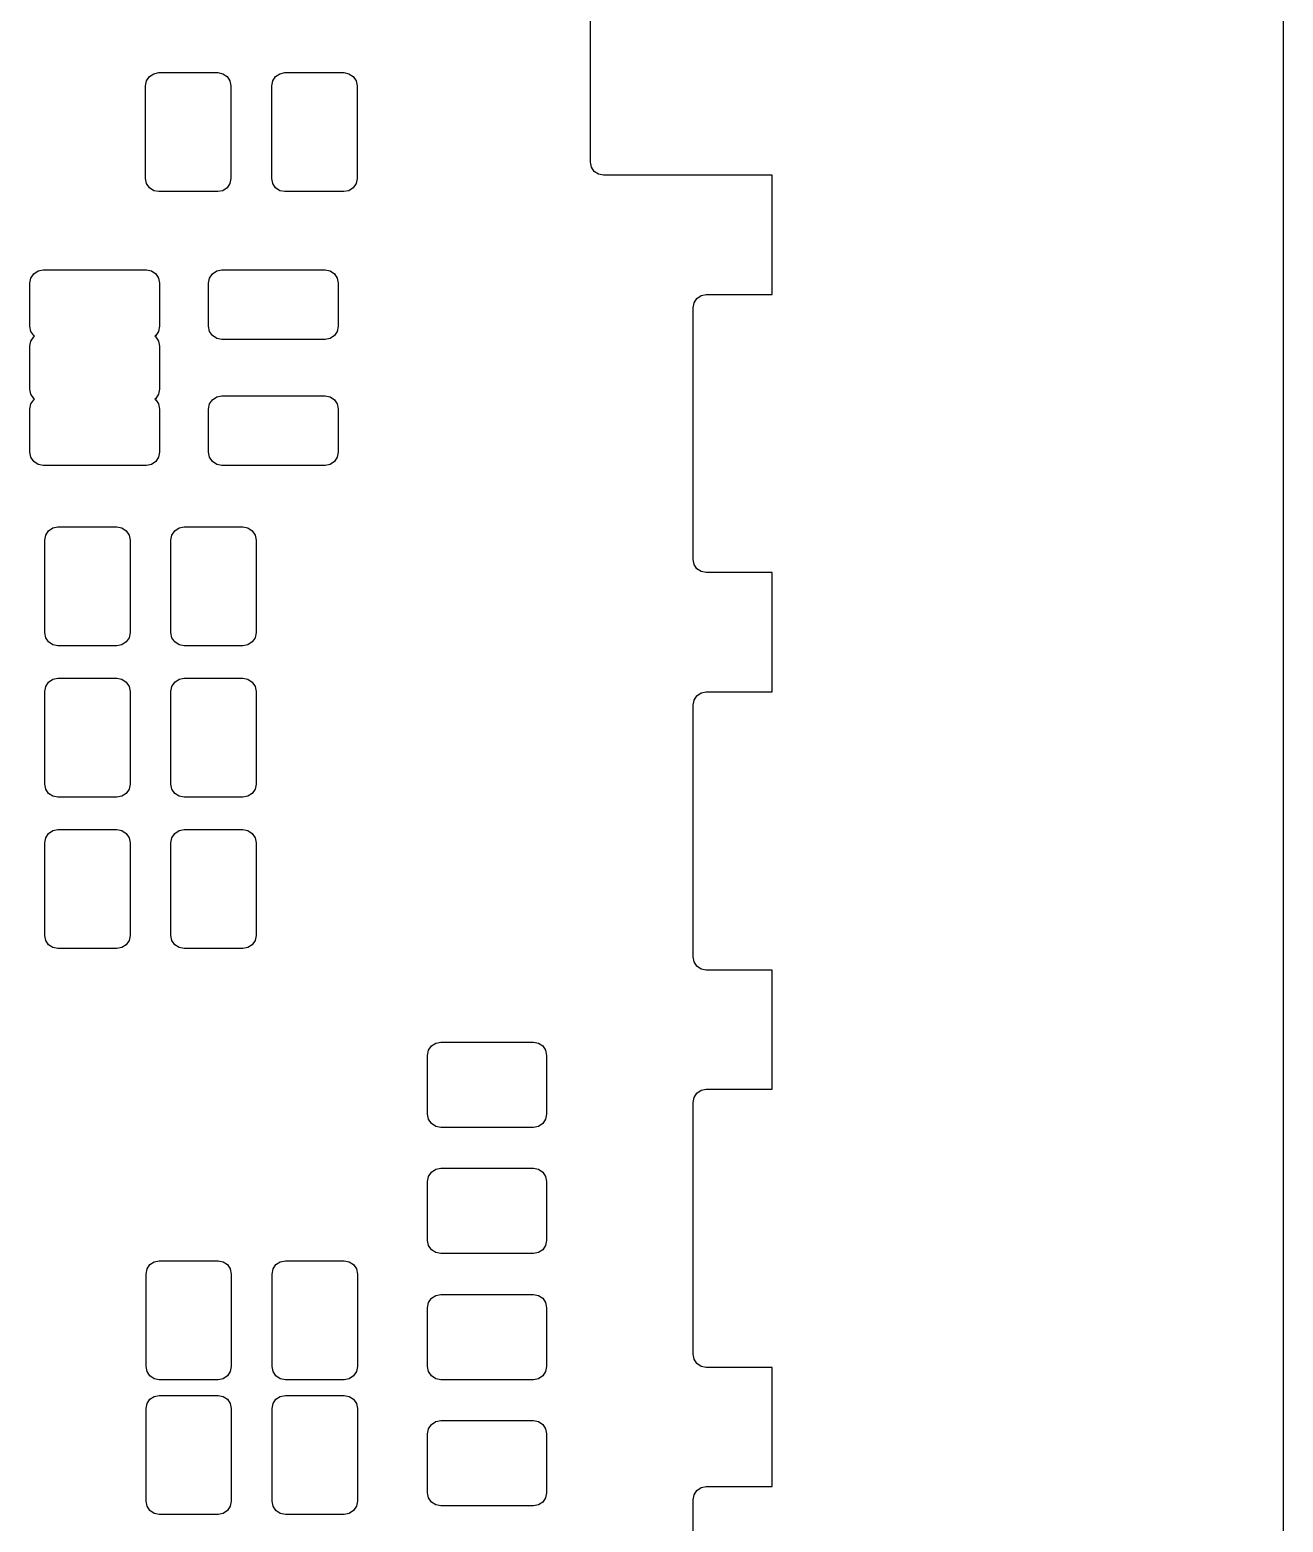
# Model space of a CAD drawing. Extents: x 1.61 to 3.5, y 0.06 to 3.74.
# Drawn here: x 2.759 to 3.504, y 1.087 to 1.974 of the extents above; entities that cross this region are included whole.
import ezdxf

# ---------------------------------------------------------------- set-up
doc = ezdxf.new("R2010")
doc.units = 0
doc.header["$MEASUREMENT"] = 0
doc.layers.add('BLACK', color=7, linetype='CONTINUOUS')

msp = doc.modelspace()

# ---------------------------------------------------------------- linework, layer by layer
at = {"layer": 'BLACK', "linetype": 'CONTINUOUS'}
for p, q in [((3.50394, 2.6376), (3.50394, 0.137972)), ((3.09193, 1.89504), (3.09193, 2.02496)), ((2.82739, 1.9403), (2.82799, 1.94331)), ((2.82799, 1.94331), (2.8297, 1.94587)), ((2.8297, 1.94587), (2.83225, 1.94757)), ((2.83225, 1.94757), (2.83526, 1.94817)), ((2.83526, 1.94817), (2.87026, 1.94817)), ((2.87026, 1.94817), (2.87328, 1.94757)), ((2.87328, 1.94757), (2.87583, 1.94587)), ((2.87583, 1.94587), (2.87754, 1.94331)), ((2.87754, 1.94331), (2.87814, 1.9403)), ((2.90239, 1.9403), (2.90299, 1.94331)), ((2.90299, 1.94331), (2.9047, 1.94587)), ((2.9047, 1.94587), (2.90725, 1.94757)), ((2.90725, 1.94757), (2.91026, 1.94817)), ((2.91026, 1.94817), (2.94526, 1.94817)), ((2.94526, 1.94817), (2.94828, 1.94757)), ((2.94828, 1.94757), (2.95083, 1.94587)), ((2.95083, 1.94587), (2.95254, 1.94331)), ((2.95254, 1.94331), (2.95314, 1.9403)), ((2.82739, 1.8853), (2.82739, 1.9403)), ((2.87814, 1.9403), (2.87814, 1.8853)), ((2.90239, 1.8853), (2.90239, 1.9403)), ((2.95314, 1.9403), (2.95314, 1.8853)), ((3.09253, 1.89203), (3.09193, 1.89504)), ((3.09424, 1.88947), (3.09253, 1.89203)), ((2.82799, 1.88229), (2.82739, 1.8853)), ((2.8297, 1.87973), (2.82799, 1.88229)), ((2.87754, 1.88229), (2.87583, 1.87973)), ((2.87814, 1.8853), (2.87754, 1.88229)), ((2.90299, 1.88229), (2.90239, 1.8853)), ((2.9047, 1.87973), (2.90299, 1.88229)), ((2.95254, 1.88229), (2.95083, 1.87973)), ((2.95314, 1.8853), (2.95254, 1.88229)), ((3.09679, 1.88776), (3.09424, 1.88947)), ((3.0998, 1.88717), (3.09679, 1.88776)), ((3.2, 1.88717), (3.0998, 1.88717)), ((3.2, 1.8163), (3.2, 1.88717)), ((2.83225, 1.87802), (2.8297, 1.87973)), ((2.83526, 1.87743), (2.83225, 1.87802)), ((2.87026, 1.87743), (2.83526, 1.87743)), ((2.87328, 1.87802), (2.87026, 1.87743)), ((2.87583, 1.87973), (2.87328, 1.87802)), ((2.90725, 1.87802), (2.9047, 1.87973)), ((2.91026, 1.87743), (2.90725, 1.87802)), ((2.94526, 1.87743), (2.91026, 1.87743)), ((2.94828, 1.87802), (2.94526, 1.87743)), ((2.95083, 1.87973), (2.94828, 1.87802)), ((2.75913, 1.82601), (2.76084, 1.82856)), ((2.76084, 1.82856), (2.76339, 1.83027)), ((2.76339, 1.83027), (2.76641, 1.83087)), ((2.76641, 1.83087), (2.82782, 1.83087)), ((2.82782, 1.83087), (2.83084, 1.83027)), ((2.83084, 1.83027), (2.83339, 1.82856)), ((2.83339, 1.82856), (2.8351, 1.82601)), ((2.86543, 1.82601), (2.86714, 1.82856)), ((2.86714, 1.82856), (2.86969, 1.83027)), ((2.86969, 1.83027), (2.8727, 1.83087)), ((2.8727, 1.83087), (2.93412, 1.83087)), ((2.93412, 1.83087), (2.93714, 1.83027)), ((2.93714, 1.83027), (2.93969, 1.82856)), ((2.93969, 1.82856), (2.9414, 1.82601)), ((2.75853, 1.823), (2.75913, 1.82601)), ((2.75853, 1.79741), (2.75853, 1.823)), ((2.8351, 1.82601), (2.8357, 1.823)), ((2.8357, 1.823), (2.8357, 1.79741)), ((2.86483, 1.823), (2.86543, 1.82601)), ((2.86483, 1.79741), (2.86483, 1.823)), ((2.9414, 1.82601), (2.942, 1.823)), ((2.942, 1.823), (2.942, 1.79741)), ((3.15295, 1.80843), (3.15355, 1.81144)), ((3.15355, 1.81144), (3.15526, 1.81399)), ((3.15526, 1.81399), (3.15781, 1.8157)), ((3.15781, 1.8157), (3.16083, 1.8163)), ((3.16083, 1.8163), (3.2, 1.8163)), ((3.15295, 1.65882), (3.15295, 1.80843)), ((2.75913, 1.79439), (2.75853, 1.79741)), ((2.76084, 1.79184), (2.75913, 1.79439)), ((2.8351, 1.79439), (2.83339, 1.79184)), ((2.8357, 1.79741), (2.8351, 1.79439)), ((2.86543, 1.79439), (2.86483, 1.79741)), ((2.86714, 1.79184), (2.86543, 1.79439)), ((2.9414, 1.79439), (2.93969, 1.79184)), ((2.942, 1.79741), (2.9414, 1.79439)), ((2.75853, 1.78559), (2.75913, 1.78861)), ((2.75853, 1.76), (2.75853, 1.78559)), ((2.75913, 1.78861), (2.76084, 1.79116)), ((2.76134, 1.7915), (2.76084, 1.79184)), ((2.76084, 1.79116), (2.76134, 1.7915)), ((2.83339, 1.79184), (2.83289, 1.7915)), ((2.83289, 1.7915), (2.83339, 1.79116)), ((2.83339, 1.79116), (2.8351, 1.78861)), ((2.8351, 1.78861), (2.8357, 1.78559)), ((2.8357, 1.78559), (2.8357, 1.76)), ((2.86969, 1.79013), (2.86714, 1.79184)), ((2.8727, 1.78953), (2.86969, 1.79013)), ((2.93412, 1.78953), (2.8727, 1.78953)), ((2.93714, 1.79013), (2.93412, 1.78953)), ((2.93969, 1.79184), (2.93714, 1.79013)), ((2.75913, 1.75699), (2.75853, 1.76)), ((2.76084, 1.75444), (2.75913, 1.75699)), ((2.8351, 1.75699), (2.83339, 1.75444)), ((2.8357, 1.76), (2.8351, 1.75699)), ((2.75853, 1.74819), (2.75913, 1.75121)), ((2.75853, 1.7226), (2.75853, 1.74819)), ((2.75913, 1.75121), (2.76084, 1.75376)), ((2.76134, 1.7541), (2.76084, 1.75444)), ((2.76084, 1.75376), (2.76134, 1.7541)), ((2.83339, 1.75444), (2.83289, 1.7541)), ((2.83289, 1.7541), (2.83339, 1.75376)), ((2.83339, 1.75376), (2.8351, 1.75121)), ((2.8351, 1.75121), (2.8357, 1.74819)), ((2.8357, 1.74819), (2.8357, 1.7226)), ((2.86483, 1.74819), (2.86543, 1.75121)), ((2.86483, 1.7226), (2.86483, 1.74819)), ((2.86543, 1.75121), (2.86714, 1.75376)), ((2.86714, 1.75376), (2.86969, 1.75547)), ((2.86969, 1.75547), (2.8727, 1.75607)), ((2.8727, 1.75607), (2.93412, 1.75607)), ((2.93412, 1.75607), (2.93714, 1.75547)), ((2.93714, 1.75547), (2.93969, 1.75376)), ((2.93969, 1.75376), (2.9414, 1.75121)), ((2.9414, 1.75121), (2.942, 1.74819)), ((2.942, 1.74819), (2.942, 1.7226)), ((2.75913, 1.71959), (2.75853, 1.7226)), ((2.8357, 1.7226), (2.8351, 1.71959)), ((2.86543, 1.71959), (2.86483, 1.7226)), ((2.942, 1.7226), (2.9414, 1.71959)), ((2.76084, 1.71703), (2.75913, 1.71959)), ((2.76339, 1.71533), (2.76084, 1.71703)), ((2.76641, 1.71473), (2.76339, 1.71533)), ((2.82782, 1.71473), (2.76641, 1.71473)), ((2.83084, 1.71533), (2.82782, 1.71473)), ((2.83339, 1.71703), (2.83084, 1.71533)), ((2.8351, 1.71959), (2.83339, 1.71703)), ((2.86714, 1.71703), (2.86543, 1.71959)), ((2.86969, 1.71533), (2.86714, 1.71703)), ((2.8727, 1.71473), (2.86969, 1.71533)), ((2.93412, 1.71473), (2.8727, 1.71473)), ((2.93714, 1.71533), (2.93412, 1.71473)), ((2.93969, 1.71703), (2.93714, 1.71533)), ((2.9414, 1.71959), (2.93969, 1.71703)), ((2.7697, 1.67587), (2.77225, 1.67757)), ((2.77225, 1.67757), (2.77526, 1.67817)), ((2.77526, 1.67817), (2.81026, 1.67817)), ((2.81026, 1.67817), (2.81328, 1.67757)), ((2.81328, 1.67757), (2.81583, 1.67587)), ((2.8447, 1.67587), (2.84725, 1.67757)), ((2.84725, 1.67757), (2.85026, 1.67817)), ((2.85026, 1.67817), (2.88526, 1.67817)), ((2.88526, 1.67817), (2.88828, 1.67757)), ((2.88828, 1.67757), (2.89083, 1.67587)), ((2.76739, 1.6703), (2.76799, 1.67331)), ((2.76739, 1.6153), (2.76739, 1.6703)), ((2.76799, 1.67331), (2.7697, 1.67587)), ((2.81583, 1.67587), (2.81754, 1.67331)), ((2.81754, 1.67331), (2.81814, 1.6703)), ((2.81814, 1.6703), (2.81814, 1.6153)), ((2.84239, 1.6703), (2.84299, 1.67331)), ((2.84239, 1.6153), (2.84239, 1.6703)), ((2.84299, 1.67331), (2.8447, 1.67587)), ((2.89083, 1.67587), (2.89254, 1.67331)), ((2.89254, 1.67331), (2.89314, 1.6703)), ((2.89314, 1.6703), (2.89314, 1.6153)), ((3.15355, 1.65581), (3.15295, 1.65882)), ((3.15526, 1.65325), (3.15355, 1.65581)), ((3.15781, 1.65154), (3.15526, 1.65325)), ((3.16083, 1.65094), (3.15781, 1.65154)), ((3.2, 1.65094), (3.16083, 1.65094)), ((3.2, 1.58008), (3.2, 1.65094)), ((2.76799, 1.61229), (2.76739, 1.6153)), ((2.81814, 1.6153), (2.81754, 1.61229)), ((2.84299, 1.61229), (2.84239, 1.6153)), ((2.89314, 1.6153), (2.89254, 1.61229)), ((2.7697, 1.60973), (2.76799, 1.61229)), ((2.77225, 1.60802), (2.7697, 1.60973)), ((2.77526, 1.60743), (2.77225, 1.60802)), ((2.81026, 1.60743), (2.77526, 1.60743)), ((2.81328, 1.60802), (2.81026, 1.60743)), ((2.81583, 1.60973), (2.81328, 1.60802)), ((2.81754, 1.61229), (2.81583, 1.60973)), ((2.8447, 1.60973), (2.84299, 1.61229)), ((2.84725, 1.60802), (2.8447, 1.60973)), ((2.85026, 1.60743), (2.84725, 1.60802)), ((2.88526, 1.60743), (2.85026, 1.60743)), ((2.88828, 1.60802), (2.88526, 1.60743)), ((2.89083, 1.60973), (2.88828, 1.60802)), ((2.89254, 1.61229), (2.89083, 1.60973)), ((2.77225, 1.58757), (2.77526, 1.58817)), ((2.77526, 1.58817), (2.81026, 1.58817)), ((2.81026, 1.58817), (2.81328, 1.58757)), ((2.84725, 1.58757), (2.85026, 1.58817)), ((2.85026, 1.58817), (2.88526, 1.58817)), ((2.88526, 1.58817), (2.88828, 1.58757)), ((2.76739, 1.5803), (2.76799, 1.58331)), ((2.76739, 1.5253), (2.76739, 1.5803)), ((2.76799, 1.58331), (2.7697, 1.58587)), ((2.7697, 1.58587), (2.77225, 1.58757)), ((2.81328, 1.58757), (2.81583, 1.58587)), ((2.81583, 1.58587), (2.81754, 1.58331)), ((2.81754, 1.58331), (2.81814, 1.5803)), ((2.81814, 1.5803), (2.81814, 1.5253)), ((2.84239, 1.5803), (2.84299, 1.58331)), ((2.84239, 1.5253), (2.84239, 1.5803)), ((2.84299, 1.58331), (2.8447, 1.58587)), ((2.8447, 1.58587), (2.84725, 1.58757)), ((2.88828, 1.58757), (2.89083, 1.58587)), ((2.89083, 1.58587), (2.89254, 1.58331)), ((2.89254, 1.58331), (2.89314, 1.5803)), ((2.89314, 1.5803), (2.89314, 1.5253)), ((3.15526, 1.57777), (3.15781, 1.57948)), ((3.15781, 1.57948), (3.16083, 1.58008)), ((3.16083, 1.58008), (3.2, 1.58008)), ((3.15295, 1.5722), (3.15355, 1.57522)), ((3.15295, 1.4226), (3.15295, 1.5722)), ((3.15355, 1.57522), (3.15526, 1.57777)), ((2.76799, 1.52229), (2.76739, 1.5253)), ((2.7697, 1.51973), (2.76799, 1.52229)), ((2.77225, 1.51802), (2.7697, 1.51973)), ((2.77526, 1.51743), (2.77225, 1.51802)), ((2.81026, 1.51743), (2.77526, 1.51743)), ((2.81328, 1.51802), (2.81026, 1.51743)), ((2.81583, 1.51973), (2.81328, 1.51802)), ((2.81754, 1.52229), (2.81583, 1.51973)), ((2.81814, 1.5253), (2.81754, 1.52229)), ((2.84299, 1.52229), (2.84239, 1.5253)), ((2.8447, 1.51973), (2.84299, 1.52229)), ((2.84725, 1.51802), (2.8447, 1.51973)), ((2.85026, 1.51743), (2.84725, 1.51802)), ((2.88526, 1.51743), (2.85026, 1.51743)), ((2.88828, 1.51802), (2.88526, 1.51743)), ((2.89083, 1.51973), (2.88828, 1.51802)), ((2.89254, 1.52229), (2.89083, 1.51973)), ((2.89314, 1.5253), (2.89254, 1.52229)), ((2.76739, 1.4903), (2.76799, 1.49331)), ((2.76799, 1.49331), (2.7697, 1.49587)), ((2.7697, 1.49587), (2.77225, 1.49757)), ((2.77225, 1.49757), (2.77526, 1.49817)), ((2.77526, 1.49817), (2.81026, 1.49817)), ((2.81026, 1.49817), (2.81328, 1.49757)), ((2.81328, 1.49757), (2.81583, 1.49587)), ((2.81583, 1.49587), (2.81754, 1.49331)), ((2.81754, 1.49331), (2.81814, 1.4903)), ((2.84239, 1.4903), (2.84299, 1.49331)), ((2.84299, 1.49331), (2.8447, 1.49587)), ((2.8447, 1.49587), (2.84725, 1.49757)), ((2.84725, 1.49757), (2.85026, 1.49817)), ((2.85026, 1.49817), (2.88526, 1.49817)), ((2.88526, 1.49817), (2.88828, 1.49757)), ((2.88828, 1.49757), (2.89083, 1.49587)), ((2.89083, 1.49587), (2.89254, 1.49331)), ((2.89254, 1.49331), (2.89314, 1.4903)), ((2.76739, 1.4353), (2.76739, 1.4903)), ((2.81814, 1.4903), (2.81814, 1.4353)), ((2.84239, 1.4353), (2.84239, 1.4903)), ((2.89314, 1.4903), (2.89314, 1.4353)), ((2.76799, 1.43229), (2.76739, 1.4353)), ((2.7697, 1.42973), (2.76799, 1.43229)), ((2.77225, 1.42802), (2.7697, 1.42973)), ((2.81583, 1.42973), (2.81328, 1.42802)), ((2.81754, 1.43229), (2.81583, 1.42973)), ((2.81814, 1.4353), (2.81754, 1.43229)), ((2.84299, 1.43229), (2.84239, 1.4353)), ((2.8447, 1.42973), (2.84299, 1.43229)), ((2.84725, 1.42802), (2.8447, 1.42973)), ((2.89083, 1.42973), (2.88828, 1.42802)), ((2.89254, 1.43229), (2.89083, 1.42973)), ((2.89314, 1.4353), (2.89254, 1.43229)), ((2.77526, 1.42743), (2.77225, 1.42802)), ((2.81026, 1.42743), (2.77526, 1.42743)), ((2.81328, 1.42802), (2.81026, 1.42743)), ((2.85026, 1.42743), (2.84725, 1.42802)), ((2.88526, 1.42743), (2.85026, 1.42743)), ((2.88828, 1.42802), (2.88526, 1.42743)), ((3.15355, 1.41959), (3.15295, 1.4226)), ((3.15526, 1.41703), (3.15355, 1.41959)), ((3.15781, 1.41532), (3.15526, 1.41703)), ((3.16083, 1.41472), (3.15781, 1.41532)), ((3.2, 1.41472), (3.16083, 1.41472)), ((3.2, 1.34386), (3.2, 1.41472)), ((2.99513, 1.364), (2.99573, 1.36701)), ((2.99573, 1.36701), (2.99743, 1.36957)), ((2.99743, 1.36957), (2.99999, 1.37127)), ((2.99999, 1.37127), (3.003, 1.37187)), ((3.003, 1.37187), (3.058, 1.37187)), ((3.058, 1.37187), (3.06101, 1.37127)), ((3.06101, 1.37127), (3.06357, 1.36957)), ((3.06357, 1.36957), (3.06527, 1.36701)), ((3.06527, 1.36701), (3.06587, 1.364)), ((2.99513, 1.329), (2.99513, 1.364)), ((3.06587, 1.364), (3.06587, 1.329)), ((3.15355, 1.339), (3.15526, 1.34155)), ((3.15526, 1.34155), (3.15781, 1.34326)), ((3.15781, 1.34326), (3.16083, 1.34386)), ((3.16083, 1.34386), (3.2, 1.34386)), ((3.15295, 1.33598), (3.15355, 1.339)), ((3.15295, 1.18638), (3.15295, 1.33598)), ((2.99573, 1.32599), (2.99513, 1.329)), ((2.99743, 1.32343), (2.99573, 1.32599)), ((2.99999, 1.32173), (2.99743, 1.32343)), ((3.06357, 1.32343), (3.06101, 1.32173)), ((3.06527, 1.32599), (3.06357, 1.32343)), ((3.06587, 1.329), (3.06527, 1.32599)), ((3.003, 1.32113), (2.99999, 1.32173)), ((3.058, 1.32113), (3.003, 1.32113)), ((3.06101, 1.32173), (3.058, 1.32113)), ((2.99743, 1.29457), (2.99999, 1.29627)), ((2.99999, 1.29627), (3.003, 1.29687)), ((3.003, 1.29687), (3.058, 1.29687)), ((3.058, 1.29687), (3.06101, 1.29627)), ((3.06101, 1.29627), (3.06357, 1.29457)), ((2.99513, 1.289), (2.99573, 1.29201)), ((2.99513, 1.254), (2.99513, 1.289)), ((2.99573, 1.29201), (2.99743, 1.29457)), ((3.06357, 1.29457), (3.06527, 1.29201)), ((3.06527, 1.29201), (3.06587, 1.289)), ((3.06587, 1.289), (3.06587, 1.254)), ((2.99573, 1.25099), (2.99513, 1.254)), ((2.99743, 1.24843), (2.99573, 1.25099)), ((3.06527, 1.25099), (3.06357, 1.24843)), ((3.06587, 1.254), (3.06527, 1.25099)), ((2.99999, 1.24673), (2.99743, 1.24843)), ((3.003, 1.24613), (2.99999, 1.24673)), ((3.058, 1.24613), (3.003, 1.24613)), ((3.06101, 1.24673), (3.058, 1.24613)), ((3.06357, 1.24843), (3.06101, 1.24673)), ((2.82763, 1.234), (2.82823, 1.23701)), ((2.82763, 1.179), (2.82763, 1.234)), ((2.82823, 1.23701), (2.82993, 1.23957)), ((2.82993, 1.23957), (2.83249, 1.24127)), ((2.83249, 1.24127), (2.8355, 1.24187)), ((2.8355, 1.24187), (2.8705, 1.24187)), ((2.8705, 1.24187), (2.87351, 1.24127)), ((2.87351, 1.24127), (2.87607, 1.23957)), ((2.87607, 1.23957), (2.87777, 1.23701)), ((2.87777, 1.23701), (2.87837, 1.234)), ((2.87837, 1.234), (2.87837, 1.179)), ((2.90263, 1.234), (2.90323, 1.23701)), ((2.90263, 1.179), (2.90263, 1.234)), ((2.90323, 1.23701), (2.90493, 1.23957)), ((2.90493, 1.23957), (2.90749, 1.24127)), ((2.90749, 1.24127), (2.9105, 1.24187)), ((2.9105, 1.24187), (2.9455, 1.24187)), ((2.9455, 1.24187), (2.94851, 1.24127)), ((2.94851, 1.24127), (2.95107, 1.23957)), ((2.95107, 1.23957), (2.95277, 1.23701)), ((2.95277, 1.23701), (2.95337, 1.234)), ((2.95337, 1.234), (2.95337, 1.179)), ((2.99513, 1.214), (2.99573, 1.21701)), ((2.99573, 1.21701), (2.99743, 1.21957)), ((2.99743, 1.21957), (2.99999, 1.22127)), ((2.99999, 1.22127), (3.003, 1.22187)), ((3.003, 1.22187), (3.058, 1.22187)), ((3.058, 1.22187), (3.06101, 1.22127)), ((3.06101, 1.22127), (3.06357, 1.21957)), ((3.06357, 1.21957), (3.06527, 1.21701)), ((3.06527, 1.21701), (3.06587, 1.214)), ((2.99513, 1.179), (2.99513, 1.214)), ((3.06587, 1.214), (3.06587, 1.179)), ((3.15355, 1.18336), (3.15295, 1.18638)), ((3.15526, 1.18081), (3.15355, 1.18336)), ((3.15781, 1.1791), (3.15526, 1.18081)), ((2.82823, 1.17599), (2.82763, 1.179)), ((2.82993, 1.17343), (2.82823, 1.17599)), ((2.83249, 1.17173), (2.82993, 1.17343)), ((2.8355, 1.17113), (2.83249, 1.17173)), ((2.8705, 1.17113), (2.8355, 1.17113)), ((2.87351, 1.17173), (2.8705, 1.17113)), ((2.87607, 1.17343), (2.87351, 1.17173)), ((2.87777, 1.17599), (2.87607, 1.17343)), ((2.87837, 1.179), (2.87777, 1.17599)), ((2.90323, 1.17599), (2.90263, 1.179)), ((2.90493, 1.17343), (2.90323, 1.17599)), ((2.90749, 1.17173), (2.90493, 1.17343)), ((2.9105, 1.17113), (2.90749, 1.17173)), ((2.9455, 1.17113), (2.9105, 1.17113)), ((2.94851, 1.17173), (2.9455, 1.17113)), ((2.95107, 1.17343), (2.94851, 1.17173)), ((2.95277, 1.17599), (2.95107, 1.17343)), ((2.95337, 1.179), (2.95277, 1.17599)), ((2.99573, 1.17599), (2.99513, 1.179)), ((2.99743, 1.17343), (2.99573, 1.17599)), ((2.99999, 1.17173), (2.99743, 1.17343)), ((3.003, 1.17113), (2.99999, 1.17173)), ((3.058, 1.17113), (3.003, 1.17113)), ((3.06101, 1.17173), (3.058, 1.17113)), ((3.06357, 1.17343), (3.06101, 1.17173)), ((3.06527, 1.17599), (3.06357, 1.17343)), ((3.06587, 1.179), (3.06527, 1.17599)), ((3.16083, 1.1785), (3.15781, 1.1791)), ((3.2, 1.1785), (3.16083, 1.1785)), ((3.2, 1.10764), (3.2, 1.1785)), ((2.82763, 1.154), (2.82823, 1.15701)), ((2.82763, 1.099), (2.82763, 1.154)), ((2.82823, 1.15701), (2.82993, 1.15957)), ((2.82993, 1.15957), (2.83249, 1.16127)), ((2.83249, 1.16127), (2.8355, 1.16187)), ((2.8355, 1.16187), (2.8705, 1.16187)), ((2.8705, 1.16187), (2.87351, 1.16127)), ((2.87351, 1.16127), (2.87607, 1.15957)), ((2.87607, 1.15957), (2.87777, 1.15701)), ((2.87777, 1.15701), (2.87837, 1.154)), ((2.87837, 1.154), (2.87837, 1.099)), ((2.90263, 1.154), (2.90323, 1.15701)), ((2.90263, 1.099), (2.90263, 1.154)), ((2.90323, 1.15701), (2.90493, 1.15957)), ((2.90493, 1.15957), (2.90749, 1.16127)), ((2.90749, 1.16127), (2.9105, 1.16187)), ((2.9105, 1.16187), (2.9455, 1.16187)), ((2.9455, 1.16187), (2.94851, 1.16127)), ((2.94851, 1.16127), (2.95107, 1.15957)), ((2.95107, 1.15957), (2.95277, 1.15701)), ((2.95277, 1.15701), (2.95337, 1.154)), ((2.95337, 1.154), (2.95337, 1.099)), ((2.99573, 1.14201), (2.99743, 1.14457)), ((2.99743, 1.14457), (2.99999, 1.14627)), ((2.99999, 1.14627), (3.003, 1.14687)), ((3.003, 1.14687), (3.058, 1.14687)), ((3.058, 1.14687), (3.06101, 1.14627)), ((3.06101, 1.14627), (3.06357, 1.14457)), ((3.06357, 1.14457), (3.06527, 1.14201)), ((2.99513, 1.139), (2.99573, 1.14201)), ((2.99513, 1.104), (2.99513, 1.139)), ((3.06527, 1.14201), (3.06587, 1.139)), ((3.06587, 1.139), (3.06587, 1.104)), ((2.99573, 1.10099), (2.99513, 1.104)), ((2.99743, 1.09843), (2.99573, 1.10099)), ((3.06527, 1.10099), (3.06357, 1.09843)), ((3.06587, 1.104), (3.06527, 1.10099)), ((3.15295, 1.09976), (3.15355, 1.10278)), ((3.15355, 1.10278), (3.15526, 1.10533)), ((3.15526, 1.10533), (3.15781, 1.10704)), ((3.15781, 1.10704), (3.16083, 1.10764)), ((3.16083, 1.10764), (3.2, 1.10764)), ((2.82823, 1.09599), (2.82763, 1.099)), ((2.82993, 1.09343), (2.82823, 1.09599)), ((2.83249, 1.09173), (2.82993, 1.09343)), ((2.8355, 1.09113), (2.83249, 1.09173)), ((2.87351, 1.09173), (2.8705, 1.09113)), ((2.87607, 1.09343), (2.87351, 1.09173)), ((2.87777, 1.09599), (2.87607, 1.09343)), ((2.87837, 1.099), (2.87777, 1.09599)), ((2.90323, 1.09599), (2.90263, 1.099)), ((2.90493, 1.09343), (2.90323, 1.09599)), ((2.90749, 1.09173), (2.90493, 1.09343)), ((2.9105, 1.09113), (2.90749, 1.09173)), ((2.94851, 1.09173), (2.9455, 1.09113)), ((2.95107, 1.09343), (2.94851, 1.09173)), ((2.95277, 1.09599), (2.95107, 1.09343)), ((2.95337, 1.099), (2.95277, 1.09599)), ((2.99999, 1.09673), (2.99743, 1.09843)), ((3.003, 1.09613), (2.99999, 1.09673)), ((3.058, 1.09613), (3.003, 1.09613)), ((3.06101, 1.09673), (3.058, 1.09613)), ((3.06357, 1.09843), (3.06101, 1.09673)), ((3.15295, 0.950157), (3.15295, 1.09976)), ((2.8705, 1.09113), (2.8355, 1.09113)), ((2.9455, 1.09113), (2.9105, 1.09113))]:
    msp.add_line(p, q, dxfattribs=at)

doc.saveas('drawing.dxf')
